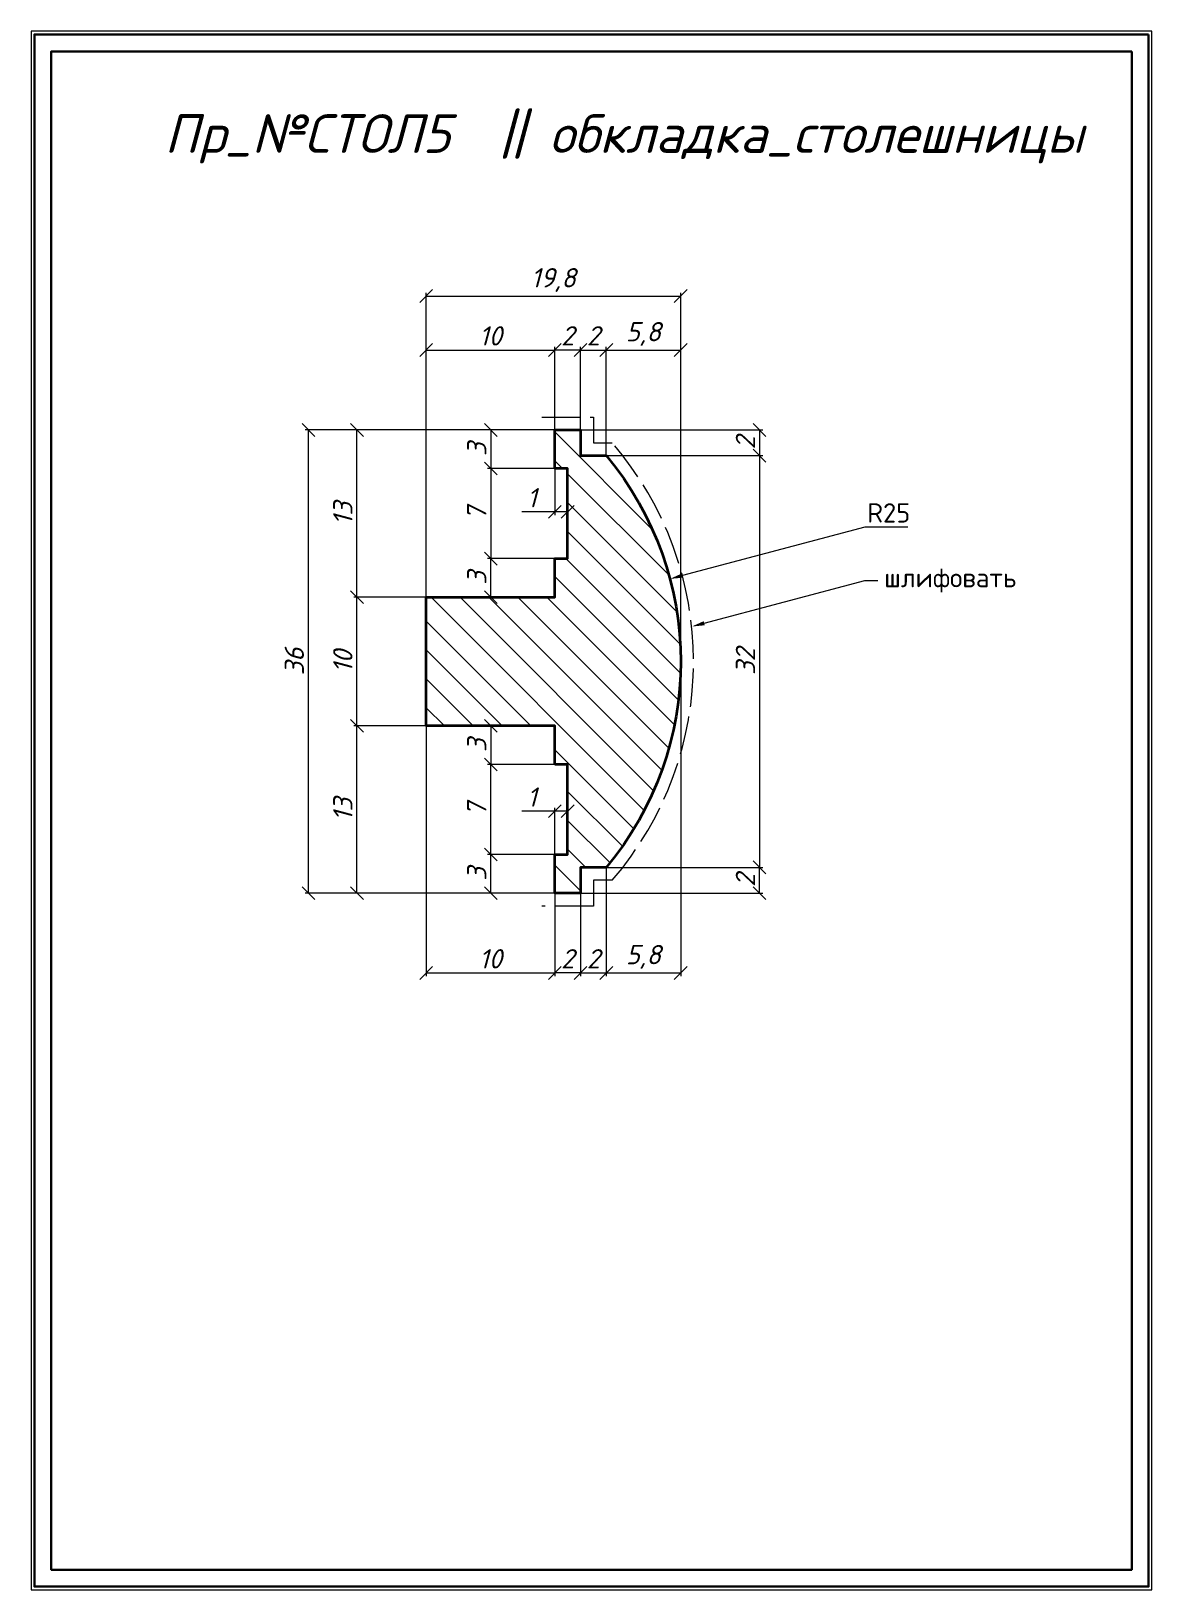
# Model space of a CAD drawing. Header units: millimetres. Extents: x 11464 to 11552, y -817 to -696.
import ezdxf
from ezdxf import colors
from ezdxf.entities.mleader import LeaderData, LeaderLine
from ezdxf.math import Vec2, Vec3

# ---------------------------------------------------------------- set-up
doc = ezdxf.new("R2010")
doc.units = ezdxf.units.MM
doc.linetypes.add('ACAD_ISO02W100', pattern=[15, 12, -3])
doc.layers.get('0').update_dxf_attribs({"lineweight": 13})
for name, color, linetype, lineweight in [('Пр_№СТОЛ5', 1, 'Continuous', 35), ('служебный слой ЛИНИИ ПУНКТИРНЫЕ', 7, 'ACAD_ISO02W100', 13), ('служебный слой НАДПИСИ', 7, 'Continuous', 13), ('служебный слой РАЗМЕРЫ', 7, 'Continuous', 9), ('служебный слой ШТАМП', 7, 'Continuous', 30), ('служебный слой ШТРИХОВКА', 7, 'Continuous', 5)]:
    doc.layers.add(name, color=color, linetype=linetype, lineweight=lineweight)
doc.styles.add('ЕСКД', font='isocpeur.ttf', dxfattribs={"oblique": 15})
doc.styles.add('ЕСКД профили размеры', font='isocpeur.ttf')
doc.styles.add('ЕСКД профили текст', font='isocpeur.ttf')
doc.dimstyles.new('ЕСКД', dxfattribs={"dimtxt": 3.5, "dimasz": 2.5, "dimexe": 0.25, "dimexo": 0, "dimgap": 0.35, "dimtad": 1, "dimdec": 1, "dimzin": 9, "dimtxsty": 'ЕСКД', "dimblk": 'OBLIQUE', "dimcen": 0, "dimclrd": 256, "dimclre": 256, "dimclrt": 256, "dimadec": 1, "dimazin": 0, "dimtfac": 1, "dimtdec": 1, "dimtmove": 0, "dimatfit": 3, "dimldrblk": 'DOTSMALL', "dimfxl": 1, "dimlwd": -1, "dimlwe": -1, "dimarcsym": 0})
doc.dimstyles.new('ЕСКД профили$4', dxfattribs={"dimtxt": 1.5, "dimasz": 1, "dimexe": 0.3, "dimexo": 0, "dimgap": 0.35, "dimtad": 1, "dimtoh": 1, "dimdec": 1, "dimzin": 9, "dimtxsty": 'ЕСКД профили размеры', "dimblk": 'OBLIQUE', "dimcen": 0, "dimse1": 1, "dimclrd": 256, "dimclre": 256, "dimclrt": 256, "dimadec": 1, "dimazin": 0, "dimtfac": 1, "dimtdec": 1, "dimtofl": 0, "dimtmove": 0, "dimatfit": 3, "dimldrblk": 'DOTSMALL', "dimfxl": 1, "dimlwd": -1, "dimlwe": -1, "dimarcsym": 2})

# ---------------------------------------------------------------- blocks, each defined once
blk = doc.blocks.new('_OBLIQUE')
at = {"color": 0, "linetype": 'ByBlock'}
blk.add_line((-0.5, -0.5), (0.5, 0.5), dxfattribs=at)
blk = doc.blocks.new('*D27')
at = {"layer": 'Defpoints', "color": 0, "transparency": 16777216}
for p in [(11505.13, -756.93), (11505.13, -760.3), (11506.13, -760.3)]:
    blk.add_point(p, dxfattribs=at)
at = {"layer": 'служебный слой РАЗМЕРЫ', "transparency": 16777216}
for p, q in [((11505.13, -756.93), (11502.58, -756.93)), ((11505.13, -760.3), (11505.13, -756.68)), ((11506.13, -756.93), (11505.13, -756.93)), ((11506.13, -760.3), (11506.13, -756.68))]:
    blk.add_line(p, q, dxfattribs=at)
at = {"layer": 'служебный слой РАЗМЕРЫ', "transparency": 16777216, "rotation": 180}
blk.add_blockref('_OBLIQUE', (11505.13, -756.93), dxfattribs=at)
at = {"layer": 'служебный слой РАЗМЕРЫ', "transparency": 16777216}
blk.add_blockref('_OBLIQUE', (11506.13, -756.93), dxfattribs=at)
at = {"layer": 'служебный слой РАЗМЕРЫ', "transparency": 16777216, "insert": (11503.35, -755.83), "char_height": 1.5, "attachment_point": 5, "style": 'ЕСКД'}
blk.add_mtext('1', dxfattribs=at)
blk = doc.blocks.new('_DotSmall')
at = {"color": 0, "linetype": 'ByBlock', "lineweight": -3, "const_width": 0.5}
blk.add_lwpolyline([(-0.0625, 0, 1), (0.0625, 0, 1)], format="xyb", close=True, dxfattribs=at)
blk = doc.blocks.new('*D26')
at = {"layer": 'Defpoints', "color": 0, "transparency": 16777216}
for p in [(11505.13, -750.3), (11500.16, -753.3), (11505.13, -753.3)]:
    blk.add_point(p, dxfattribs=at)
at = {"layer": 'служебный слой РАЗМЕРЫ', "transparency": 16777216}
for p, q in [((11505.13, -750.3), (11499.91, -750.3)), ((11500.16, -750.3), (11500.16, -753.3)), ((11505.13, -753.3), (11499.91, -753.3))]:
    blk.add_line(p, q, dxfattribs=at)
for p, rotation in [((11500.16, -750.3), 90), ((11500.16, -753.3), 270)]:
    blk.add_blockref('_OBLIQUE', p, dxfattribs=dict(at, rotation=rotation))
at = {"layer": 'служебный слой РАЗМЕРЫ', "transparency": 16777216, "insert": (11499.06, -751.8), "char_height": 1.5, "attachment_point": 5, "rotation": 90, "style": 'ЕСКД'}
blk.add_mtext('3', dxfattribs=at)
blk = doc.blocks.new('*D25')
at = {"layer": 'Defpoints', "color": 0, "transparency": 16777216}
for p in [(11500.16, -753.3), (11505.13, -753.3), (11505.13, -760.3)]:
    blk.add_point(p, dxfattribs=at)
at = {"layer": 'служебный слой РАЗМЕРЫ', "transparency": 16777216}
for p, q in [((11505.13, -753.3), (11499.91, -753.3)), ((11500.16, -760.3), (11500.16, -753.3)), ((11505.13, -760.3), (11499.91, -760.3))]:
    blk.add_line(p, q, dxfattribs=at)
for p, rotation in [((11500.16, -753.3), 90), ((11500.16, -760.3), 270)]:
    blk.add_blockref('_OBLIQUE', p, dxfattribs=dict(at, rotation=rotation))
at = {"layer": 'служебный слой РАЗМЕРЫ', "transparency": 16777216, "insert": (11499.06, -756.8), "char_height": 1.5, "attachment_point": 5, "rotation": 90, "style": 'ЕСКД'}
blk.add_mtext('7', dxfattribs=at)
blk = doc.blocks.new('*D24')
at = {"layer": 'Defpoints', "color": 0, "transparency": 16777216}
for p in [(11500.16, -760.3), (11505.13, -760.3), (11505.13, -763.3)]:
    blk.add_point(p, dxfattribs=at)
at = {"layer": 'служебный слой РАЗМЕРЫ', "transparency": 16777216}
for p, q in [((11505.13, -760.3), (11499.91, -760.3)), ((11500.16, -763.3), (11500.16, -760.3)), ((11505.13, -763.3), (11499.91, -763.3))]:
    blk.add_line(p, q, dxfattribs=at)
for p, rotation in [((11500.16, -760.3), 90), ((11500.16, -763.3), 270)]:
    blk.add_blockref('_OBLIQUE', p, dxfattribs=dict(at, rotation=rotation))
at = {"layer": 'служебный слой РАЗМЕРЫ', "transparency": 16777216, "insert": (11499.06, -761.8), "char_height": 1.5, "attachment_point": 5, "rotation": 90, "style": 'ЕСКД'}
blk.add_mtext('3', dxfattribs=at)
blk = doc.blocks.new('*D23')
at = {"layer": 'Defpoints', "color": 0, "transparency": 16777216}
for p in [(11505.13, -730.3), (11506.13, -730.3), (11505.13, -733.67)]:
    blk.add_point(p, dxfattribs=at)
at = {"layer": 'служебный слой РАЗМЕРЫ', "transparency": 16777216}
for p, q in [((11505.13, -730.3), (11505.13, -733.92)), ((11506.13, -730.3), (11506.13, -733.92)), ((11505.13, -733.67), (11502.58, -733.67)), ((11506.13, -733.67), (11505.13, -733.67))]:
    blk.add_line(p, q, dxfattribs=at)
at = {"layer": 'служебный слой РАЗМЕРЫ', "transparency": 16777216, "rotation": 180}
blk.add_blockref('_OBLIQUE', (11505.13, -733.67), dxfattribs=at)
at = {"layer": 'служебный слой РАЗМЕРЫ', "transparency": 16777216}
blk.add_blockref('_OBLIQUE', (11506.13, -733.67), dxfattribs=at)
at = {"layer": 'служебный слой РАЗМЕРЫ', "transparency": 16777216, "insert": (11503.35, -732.57), "char_height": 1.5, "attachment_point": 5, "style": 'ЕСКД'}
blk.add_mtext('1', dxfattribs=at)
blk = doc.blocks.new('*D21')
at = {"layer": 'Defpoints', "color": 0, "transparency": 16777216}
for p in [(11505.13, -730.3), (11500.16, -737.3), (11505.13, -737.3)]:
    blk.add_point(p, dxfattribs=at)
at = {"layer": 'служебный слой РАЗМЕРЫ', "transparency": 16777216}
for p, q in [((11505.13, -730.3), (11499.91, -730.3)), ((11500.16, -730.3), (11500.16, -737.3)), ((11505.13, -737.3), (11499.91, -737.3))]:
    blk.add_line(p, q, dxfattribs=at)
for p, rotation in [((11500.16, -730.3), 90), ((11500.16, -737.3), 270)]:
    blk.add_blockref('_OBLIQUE', p, dxfattribs=dict(at, rotation=rotation))
at = {"layer": 'служебный слой РАЗМЕРЫ', "transparency": 16777216, "insert": (11499.06, -733.8), "char_height": 1.5, "attachment_point": 5, "rotation": 90, "style": 'ЕСКД'}
blk.add_mtext('7', dxfattribs=at)
blk = doc.blocks.new('*D20')
at = {"layer": 'Defpoints', "color": 0, "transparency": 16777216}
for p in [(11505.13, -727.3), (11500.16, -730.3), (11505.13, -730.3)]:
    blk.add_point(p, dxfattribs=at)
at = {"layer": 'служебный слой РАЗМЕРЫ', "transparency": 16777216}
for p, q in [((11505.13, -727.3), (11499.91, -727.3)), ((11500.16, -727.3), (11500.16, -730.3)), ((11505.13, -730.3), (11499.91, -730.3))]:
    blk.add_line(p, q, dxfattribs=at)
for p, rotation in [((11500.16, -727.3), 90), ((11500.16, -730.3), 270)]:
    blk.add_blockref('_OBLIQUE', p, dxfattribs=dict(at, rotation=rotation))
at = {"layer": 'служебный слой РАЗМЕРЫ', "transparency": 16777216, "insert": (11499.06, -728.8), "char_height": 1.5, "attachment_point": 5, "rotation": 90, "style": 'ЕСКД'}
blk.add_mtext('3', dxfattribs=at)
blk = doc.blocks.new('*D19')
at = {"layer": 'Defpoints', "color": 0, "transparency": 16777216}
for p in [(11514.08, -738.88), (11489.92, -745.3)]:
    blk.add_point(p, dxfattribs=at)
at = {"layer": 'служебный слой РАЗМЕРЫ', "transparency": 16777216}
for p, q in [((11529.24, -734.85), (11515.05, -738.62)), ((11532.59, -734.85), (11529.24, -734.85))]:
    blk.add_line(p, q, dxfattribs=at)
blk.add_solid([(11515, -738.46), (11515.09, -738.78), (11514.08, -738.88)], dxfattribs=at)
at = {"layer": 'служебный слой РАЗМЕРЫ', "transparency": 16777216, "insert": (11531.09, -733.75), "char_height": 1.5, "attachment_point": 5, "style": 'ЕСКД профили размеры'}
blk.add_mtext('R25', dxfattribs=at)
blk = doc.blocks.new('*D14')
at = {"layer": 'Defpoints', "color": 0, "transparency": 16777216}
for p in [(11509.13, -761.3), (11521.05, -761.3), (11507.13, -763.3)]:
    blk.add_point(p, dxfattribs=at)
at = {"layer": 'служебный слой РАЗМЕРЫ', "transparency": 16777216}
for p, q in [((11509.13, -761.3), (11521.3, -761.3)), ((11521.05, -763.3), (11521.05, -761.3)), ((11507.13, -763.3), (11521.3, -763.3))]:
    blk.add_line(p, q, dxfattribs=at)
for p, rotation in [((11521.05, -761.3), 90), ((11521.05, -763.3), 270)]:
    blk.add_blockref('_OBLIQUE', p, dxfattribs=dict(at, rotation=rotation))
at = {"layer": 'служебный слой РАЗМЕРЫ', "transparency": 16777216, "insert": (11519.95, -762.3), "char_height": 1.5, "attachment_point": 5, "rotation": 90, "style": 'ЕСКД'}
blk.add_mtext('2', dxfattribs=at)
blk = doc.blocks.new('*D13')
at = {"layer": 'Defpoints', "color": 0, "transparency": 16777216}
for p in [(11509.13, -729.3), (11509.13, -761.3), (11521.05, -761.3)]:
    blk.add_point(p, dxfattribs=at)
at = {"layer": 'служебный слой РАЗМЕРЫ', "transparency": 16777216}
for p, q in [((11509.13, -729.3), (11521.3, -729.3)), ((11521.05, -729.3), (11521.05, -761.3)), ((11509.13, -761.3), (11521.3, -761.3))]:
    blk.add_line(p, q, dxfattribs=at)
for p, rotation in [((11521.05, -729.3), 90), ((11521.05, -761.3), 270)]:
    blk.add_blockref('_OBLIQUE', p, dxfattribs=dict(at, rotation=rotation))
at = {"layer": 'служебный слой РАЗМЕРЫ', "transparency": 16777216, "insert": (11519.95, -745.3), "char_height": 1.5, "attachment_point": 5, "rotation": 90, "style": 'ЕСКД'}
blk.add_mtext('32', dxfattribs=at)
blk = doc.blocks.new('*D12')
at = {"layer": 'Defpoints', "color": 0, "transparency": 16777216}
for p in [(11507.13, -727.3), (11509.13, -729.3), (11521.05, -729.3)]:
    blk.add_point(p, dxfattribs=at)
at = {"layer": 'служебный слой РАЗМЕРЫ', "transparency": 16777216}
for p, q in [((11507.13, -727.3), (11521.3, -727.3)), ((11521.05, -727.3), (11521.05, -729.3)), ((11509.13, -729.3), (11521.3, -729.3))]:
    blk.add_line(p, q, dxfattribs=at)
for p, rotation in [((11521.05, -727.3), 90), ((11521.05, -729.3), 270)]:
    blk.add_blockref('_OBLIQUE', p, dxfattribs=dict(at, rotation=rotation))
at = {"layer": 'служебный слой РАЗМЕРЫ', "transparency": 16777216, "insert": (11519.95, -728.3), "char_height": 1.5, "attachment_point": 5, "rotation": 90, "style": 'ЕСКД'}
blk.add_mtext('2', dxfattribs=at)
blk = doc.blocks.new('*D11')
at = {"layer": 'Defpoints', "color": 0, "transparency": 16777216}
for p in [(11514.92, -716.9), (11495.13, -740.3), (11514.92, -745.3)]:
    blk.add_point(p, dxfattribs=at)
at = {"layer": 'служебный слой РАЗМЕРЫ', "transparency": 16777216}
for p, q in [((11495.13, -740.3), (11495.13, -716.65)), ((11495.13, -716.9), (11514.92, -716.9)), ((11514.92, -745.3), (11514.92, -716.65))]:
    blk.add_line(p, q, dxfattribs=at)
at = {"layer": 'служебный слой РАЗМЕРЫ', "transparency": 16777216, "rotation": 180}
blk.add_blockref('_OBLIQUE', (11495.13, -716.9), dxfattribs=at)
at = {"layer": 'служебный слой РАЗМЕРЫ', "transparency": 16777216}
blk.add_blockref('_OBLIQUE', (11514.92, -716.9), dxfattribs=at)
at = {"layer": 'служебный слой РАЗМЕРЫ', "transparency": 16777216, "insert": (11505.02, -715.65), "char_height": 1.5, "attachment_point": 5, "style": 'ЕСКД'}
blk.add_mtext('19,8', dxfattribs=at)
blk = doc.blocks.new('*D10')
at = {"layer": 'Defpoints', "color": 0, "transparency": 16777216}
for p in [(11514.92, -745.3), (11509.13, -761.3), (11514.92, -769.5)]:
    blk.add_point(p, dxfattribs=at)
at = {"layer": 'служебный слой РАЗМЕРЫ', "transparency": 16777216}
for p, q in [((11514.92, -745.3), (11514.92, -769.75)), ((11509.13, -761.3), (11509.13, -769.75)), ((11509.13, -769.5), (11514.92, -769.5))]:
    blk.add_line(p, q, dxfattribs=at)
at = {"layer": 'служебный слой РАЗМЕРЫ', "transparency": 16777216, "rotation": 180}
blk.add_blockref('_OBLIQUE', (11509.13, -769.5), dxfattribs=at)
at = {"layer": 'служебный слой РАЗМЕРЫ', "transparency": 16777216}
blk.add_blockref('_OBLIQUE', (11514.92, -769.5), dxfattribs=at)
at = {"layer": 'служебный слой РАЗМЕРЫ', "transparency": 16777216, "insert": (11512.02, -768.25), "char_height": 1.5, "attachment_point": 5, "style": 'ЕСКД'}
blk.add_mtext('5,8', dxfattribs=at)
blk = doc.blocks.new('*D9')
at = {"layer": 'Defpoints', "color": 0, "transparency": 16777216}
for p in [(11509.13, -761.3), (11507.13, -763.3), (11509.13, -769.5)]:
    blk.add_point(p, dxfattribs=at)
at = {"layer": 'служебный слой РАЗМЕРЫ', "transparency": 16777216}
for p, q in [((11509.13, -761.3), (11509.13, -769.75)), ((11507.13, -763.3), (11507.13, -769.75)), ((11507.13, -769.5), (11509.13, -769.5))]:
    blk.add_line(p, q, dxfattribs=at)
at = {"layer": 'служебный слой РАЗМЕРЫ', "transparency": 16777216, "rotation": 180}
blk.add_blockref('_OBLIQUE', (11507.13, -769.5), dxfattribs=at)
at = {"layer": 'служебный слой РАЗМЕРЫ', "transparency": 16777216}
blk.add_blockref('_OBLIQUE', (11509.13, -769.5), dxfattribs=at)
at = {"layer": 'служебный слой РАЗМЕРЫ', "transparency": 16777216, "insert": (11508.13, -768.4), "char_height": 1.5, "attachment_point": 5, "style": 'ЕСКД'}
blk.add_mtext('2', dxfattribs=at)
blk = doc.blocks.new('*D8')
at = {"layer": 'Defpoints', "color": 0, "transparency": 16777216}
for p in [(11505.13, -763.3), (11507.13, -763.3), (11505.13, -769.5)]:
    blk.add_point(p, dxfattribs=at)
at = {"layer": 'служебный слой РАЗМЕРЫ', "transparency": 16777216}
for p, q in [((11505.13, -763.3), (11505.13, -769.75)), ((11507.13, -763.3), (11507.13, -769.75)), ((11507.13, -769.5), (11505.13, -769.5))]:
    blk.add_line(p, q, dxfattribs=at)
at = {"layer": 'служебный слой РАЗМЕРЫ', "transparency": 16777216, "rotation": 180}
blk.add_blockref('_OBLIQUE', (11505.13, -769.5), dxfattribs=at)
at = {"layer": 'служебный слой РАЗМЕРЫ', "transparency": 16777216}
blk.add_blockref('_OBLIQUE', (11507.13, -769.5), dxfattribs=at)
at = {"layer": 'служебный слой РАЗМЕРЫ', "transparency": 16777216, "insert": (11506.13, -768.4), "char_height": 1.5, "attachment_point": 5, "style": 'ЕСКД'}
blk.add_mtext('2', dxfattribs=at)
blk = doc.blocks.new('*D6')
at = {"layer": 'Defpoints', "color": 0, "transparency": 16777216}
for p in [(11514.92, -721.09), (11509.13, -729.3), (11514.92, -745.3)]:
    blk.add_point(p, dxfattribs=at)
at = {"layer": 'служебный слой РАЗМЕРЫ', "transparency": 16777216}
for p, q in [((11509.13, -729.3), (11509.13, -720.84)), ((11509.13, -721.09), (11514.92, -721.09)), ((11514.92, -745.3), (11514.92, -720.84))]:
    blk.add_line(p, q, dxfattribs=at)
at = {"layer": 'служебный слой РАЗМЕРЫ', "transparency": 16777216, "rotation": 180}
blk.add_blockref('_OBLIQUE', (11509.13, -721.09), dxfattribs=at)
at = {"layer": 'служебный слой РАЗМЕРЫ', "transparency": 16777216}
blk.add_blockref('_OBLIQUE', (11514.92, -721.09), dxfattribs=at)
at = {"layer": 'служебный слой РАЗМЕРЫ', "transparency": 16777216, "insert": (11512.02, -719.84), "char_height": 1.5, "attachment_point": 5, "style": 'ЕСКД'}
blk.add_mtext('5,8', dxfattribs=at)
blk = doc.blocks.new('*D5')
at = {"layer": 'Defpoints', "color": 0, "transparency": 16777216}
for p in [(11509.13, -721.09), (11507.13, -727.3), (11509.13, -729.3)]:
    blk.add_point(p, dxfattribs=at)
at = {"layer": 'служебный слой РАЗМЕРЫ', "transparency": 16777216}
for p, q in [((11507.13, -727.3), (11507.13, -720.84)), ((11507.13, -721.09), (11509.13, -721.09)), ((11509.13, -729.3), (11509.13, -720.84))]:
    blk.add_line(p, q, dxfattribs=at)
at = {"layer": 'служебный слой РАЗМЕРЫ', "transparency": 16777216, "rotation": 180}
blk.add_blockref('_OBLIQUE', (11507.13, -721.09), dxfattribs=at)
at = {"layer": 'служебный слой РАЗМЕРЫ', "transparency": 16777216}
blk.add_blockref('_OBLIQUE', (11509.13, -721.09), dxfattribs=at)
at = {"layer": 'служебный слой РАЗМЕРЫ', "transparency": 16777216, "insert": (11508.13, -719.99), "char_height": 1.5, "attachment_point": 5, "style": 'ЕСКД'}
blk.add_mtext('2', dxfattribs=at)
blk = doc.blocks.new('*D4')
at = {"layer": 'Defpoints', "color": 0, "transparency": 16777216}
for p in [(11505.13, -721.09), (11505.13, -727.3), (11507.13, -727.3)]:
    blk.add_point(p, dxfattribs=at)
at = {"layer": 'служебный слой РАЗМЕРЫ', "transparency": 16777216}
for p, q in [((11505.13, -727.3), (11505.13, -720.84)), ((11507.13, -721.09), (11505.13, -721.09)), ((11507.13, -727.3), (11507.13, -720.84))]:
    blk.add_line(p, q, dxfattribs=at)
at = {"layer": 'служебный слой РАЗМЕРЫ', "transparency": 16777216, "rotation": 180}
blk.add_blockref('_OBLIQUE', (11505.13, -721.09), dxfattribs=at)
at = {"layer": 'служебный слой РАЗМЕРЫ', "transparency": 16777216}
blk.add_blockref('_OBLIQUE', (11507.13, -721.09), dxfattribs=at)
at = {"layer": 'служебный слой РАЗМЕРЫ', "transparency": 16777216, "insert": (11506.13, -719.99), "char_height": 1.5, "attachment_point": 5, "style": 'ЕСКД'}
blk.add_mtext('2', dxfattribs=at)

msp = doc.modelspace()

# ---------------------------------------------------------------- hatches: boundary and pattern name
at = {"layer": 'служебный слой ШТРИХОВКА'}
h = msp.add_hatch(dxfattribs=at)
h.set_pattern_fill('ANSI31', color=256, scale=0.5, angle=90, style=0)
h.set_pattern_definition([(135, (0, 1.3642), (-1.12253202, -1.12253202), [])])
edge = h.paths.add_edge_path()
edge.add_line((11505.13, -753.3), (11506.13, -753.3))
edge.add_line((11506.13, -753.3), (11506.13, -760.3))
edge.add_line((11506.13, -760.3), (11505.13, -760.3))
edge.add_line((11505.13, -760.3), (11505.13, -763.3))
edge.add_line((11505.13, -763.3), (11507.13, -763.3))
edge.add_line((11507.13, -763.3), (11507.13, -761.3))
edge.add_line((11507.13, -761.3), (11509.13, -761.3))
edge.add_arc((11489.92, -745.3), 25, 320.2082, 399.7918)
edge.add_line((11509.13, -729.3), (11507.13, -729.3))
edge.add_line((11507.13, -729.3), (11507.13, -727.3))
edge.add_line((11507.13, -727.3), (11505.13, -727.3))
edge.add_line((11505.13, -727.3), (11505.13, -730.3))
edge.add_line((11505.13, -730.3), (11506.13, -730.3))
edge.add_line((11506.13, -730.3), (11506.13, -737.3))
edge.add_line((11506.13, -737.3), (11505.13, -737.3))
edge.add_line((11505.13, -737.3), (11505.13, -740.3))
edge.add_line((11505.13, -740.3), (11495.13, -740.3))
edge.add_line((11495.13, -740.3), (11495.13, -750.3))
edge.add_line((11495.13, -750.3), (11505.13, -750.3))
edge.add_line((11505.13, -750.3), (11505.13, -753.3))

# ---------------------------------------------------------------- linework, layer by layer
at = {"layer": 'Пр_№СТОЛ5', "color": 1}
msp.add_lwpolyline([(11505.13, -753.3), (11505.13, -750.3), (11495.13, -750.3), (11495.13, -740.3), (11505.13, -740.3), (11505.13, -737.3), (11506.13, -737.3), (11506.13, -730.3), (11505.13, -730.3), (11505.13, -727.3), (11507.13, -727.3), (11507.13, -729.3), (11509.13, -729.3, -0.361914), (11509.13, -761.3), (11507.13, -761.3), (11507.13, -763.3), (11505.13, -763.3), (11505.13, -760.3), (11506.13, -760.3), (11506.13, -753.3), (11505.13, -753.3)], format="xyb", dxfattribs=at)
at = {"layer": 'служебный слой ЛИНИИ ПУНКТИРНЫЕ', "ltscale": 0.25}
msp.add_lwpolyline([(11504.13, -726.3), (11508.13, -726.3), (11508.13, -728.3), (11509.59, -728.3, -0.372217), (11509.59, -762.3), (11508.13, -762.3), (11508.13, -764.3), (11504.13, -764.3)], format="xyb", dxfattribs=at)
at = {"layer": 'служебный слой ШТАМП', "color": 6, "lineweight": 5, "ltscale": 100}
msp.add_lwpolyline([(11551.55, -696.31), (11464.42, -696.31), (11464.42, -817.44), (11551.55, -817.44)], close=True, dxfattribs=at)
at = {"layer": 'служебный слой ШТАМП', "ltscale": 100}
for points in [[(11551.3, -696.56), (11464.67, -696.56), (11464.67, -817.19), (11551.3, -817.19)], [(11549.98, -697.88), (11465.98, -697.88), (11465.98, -815.88), (11549.98, -815.88)]]:
    msp.add_lwpolyline(points, close=True, dxfattribs=at)

# ---------------------------------------------------------------- texts
at = {"layer": 'служебный слой НАДПИСИ', "style": 'ЕСКД', "oblique": 15}
msp.add_text('Пр_№СТОЛ5  || обкладка_столешницы', height=3, dxfattribs=at).set_placement((11474.78, -705.77))

# ---------------------------------------------------------------- dimensions: what is measured, and where the dimension line sits
at = {"layer": 'служебный слой РАЗМЕРЫ'}
for base, p1, p2, picture, middle in [((11514.92, -716.9), (11495.13, -740.3), (11514.92, -745.3), '*D11', (11505.02, -715.65)), ((11505.13, -721.09), (11507.13, -727.3), (11505.13, -727.3), '*D4', (11506.13, -719.99)), ((11509.13, -721.09), (11507.13, -727.3), (11509.13, -729.3), '*D5', (11508.13, -719.99)), ((11514.92, -721.09), (11509.13, -729.3), (11514.92, -745.3), '*D6', (11512.02, -719.84)), ((11505.13, -733.67), (11506.13, -730.3), (11505.13, -730.3), '*D23', (11503.35, -732.57)), ((11514.92, -769.5), (11509.13, -761.3), (11514.92, -745.3), '*D10', (11512.02, -768.25)), ((11505.13, -756.93), (11506.13, -760.3), (11505.13, -760.3), '*D27', (11503.35, -755.83)), ((11509.13, -769.5), (11507.13, -763.3), (11509.13, -761.3), '*D9', (11508.13, -768.4)), ((11505.13, -769.5), (11507.13, -763.3), (11505.13, -763.3), '*D8', (11506.13, -768.4))]:
    dim = msp.add_linear_dim(base=base, p1=p1, p2=p2, dimstyle='ЕСКД', override={"dimtxt": 1.5, "dimasz": 1}, dxfattribs=at)
    dim.commit()
    dim.dimension.update_dxf_attribs({"geometry": picture, "text_midpoint": middle})
for base, p1, p2 in [((11505.13, -721.09), (11495.13, -740.3), (11505.13, -727.3)), ((11505.13, -769.5), (11495.13, -750.3), (11505.13, -763.3))]:
    msp.add_linear_dim(base=base, p1=p1, p2=p2, dimstyle='ЕСКД', override={"dimtxt": 1.5, "dimasz": 1}, dxfattribs=at).render()
for base, p1, p2 in [((11485.98, -727.3), (11505.13, -763.3), (11505.13, -727.3)), ((11489.75, -727.3), (11495.13, -740.3), (11505.13, -727.3)), ((11500.16, -737.3), (11505.13, -740.3), (11505.13, -737.3)), ((11489.75, -740.3), (11495.13, -750.3), (11495.13, -740.3)), ((11489.75, -750.3), (11505.13, -763.3), (11495.13, -750.3))]:
    msp.add_linear_dim(base=base, p1=p1, p2=p2, angle=90, dimstyle='ЕСКД', override={"dimtxt": 1.5, "dimasz": 1}, dxfattribs=at).render()
for base, p1, p2, angle, picture, middle in [((11500.16, -730.3), (11505.13, -727.3), (11505.13, -730.3), 90, '*D20', (11499.06, -728.8)), ((11521.05, -729.3), (11507.13, -727.3), (11509.13, -729.3), 90, '*D12', (11519.95, -728.3)), ((11521.05, -761.3), (11509.13, -729.3), (11509.13, -761.3), 90, '*D13', (11519.95, -745.3)), ((11500.16, -737.3), (11505.13, -730.3), (11505.13, -737.3), 90, '*D21', (11499.06, -733.8)), ((11500.16, -753.3), (11505.13, -750.3), (11505.13, -753.3), 270, '*D26', (11499.06, -751.8)), ((11500.16, -753.3), (11505.13, -760.3), (11505.13, -753.3), 270, '*D25', (11499.06, -756.8)), ((11500.16, -760.3), (11505.13, -763.3), (11505.13, -760.3), 270, '*D24', (11499.06, -761.8)), ((11521.05, -761.3), (11507.13, -763.3), (11509.13, -761.3), 90, '*D14', (11519.95, -762.3))]:
    dim = msp.add_linear_dim(base=base, p1=p1, p2=p2, angle=angle, dimstyle='ЕСКД', override={"dimtxt": 1.5, "dimasz": 1}, dxfattribs=at)
    dim.commit()
    dim.dimension.update_dxf_attribs({"geometry": picture, "text_midpoint": middle})
dim = msp.add_radius_dim(center=(11489.92, -745.3), mpoint=(11514.08, -738.88), dimstyle='ЕСКД профили$4', override={"dimsah": 1}, dxfattribs=at)
dim.commit()
dim.dimension.update_dxf_attribs({"geometry": '*D19', "text_midpoint": (11529.24, -734.85), "dimtype": 132})

# ---------------------------------------------------------------- leaders
ml = msp.add_multileader_mtext('Standard', dxfattribs=at)
ml.set_content('\\A1;шлифовать', color=256, style='ЕСКД профили текст')
ml.set_leader_properties(color=256, linetype='ByLayer', lineweight=-1)
ml.build(insert=Vec2(0, 0))
ml.multileader.update_dxf_attribs({"dogleg_length": 1, "arrow_head_size": 1})
ctx = ml.context
ctx.base_point, ctx.char_height, ctx.arrow_head_size, ctx.landing_gap_size, ctx.plane_origin = Vec3(11530.24, -739.01), 1.5, 1, 0.5, Vec3(11543.35, -739.76)
notes = []
notes.append((ctx, [(1, (1, 1, 0), (11529.24, -739.01), (1, 0), 1, [(0, [(11515.78, -742.58)], 0, [])])]))
ctx.mtext.insert, ctx.mtext.flow_direction = Vec3(11530.74, -738.03), 5
for ctx, leaders in notes:
    for number, flags, end, landing, length, lines in leaders:
        leader = LeaderData()
        leader.index, (leader.has_last_leader_line, leader.has_dogleg_vector, leader.attachment_direction) = number, flags
        leader.last_leader_point, leader.dogleg_vector, leader.dogleg_length = Vec3(end), Vec3(landing), length
        for number, points, colour, breaks in lines:
            line = LeaderLine()
            line.index, line.vertices, line.color, line.breaks = number, Vec3.list(points), colors.encode_raw_color(colour), breaks
            leader.lines.append(line)
        ctx.leaders.append(leader)

doc.saveas('drawing.dxf')
